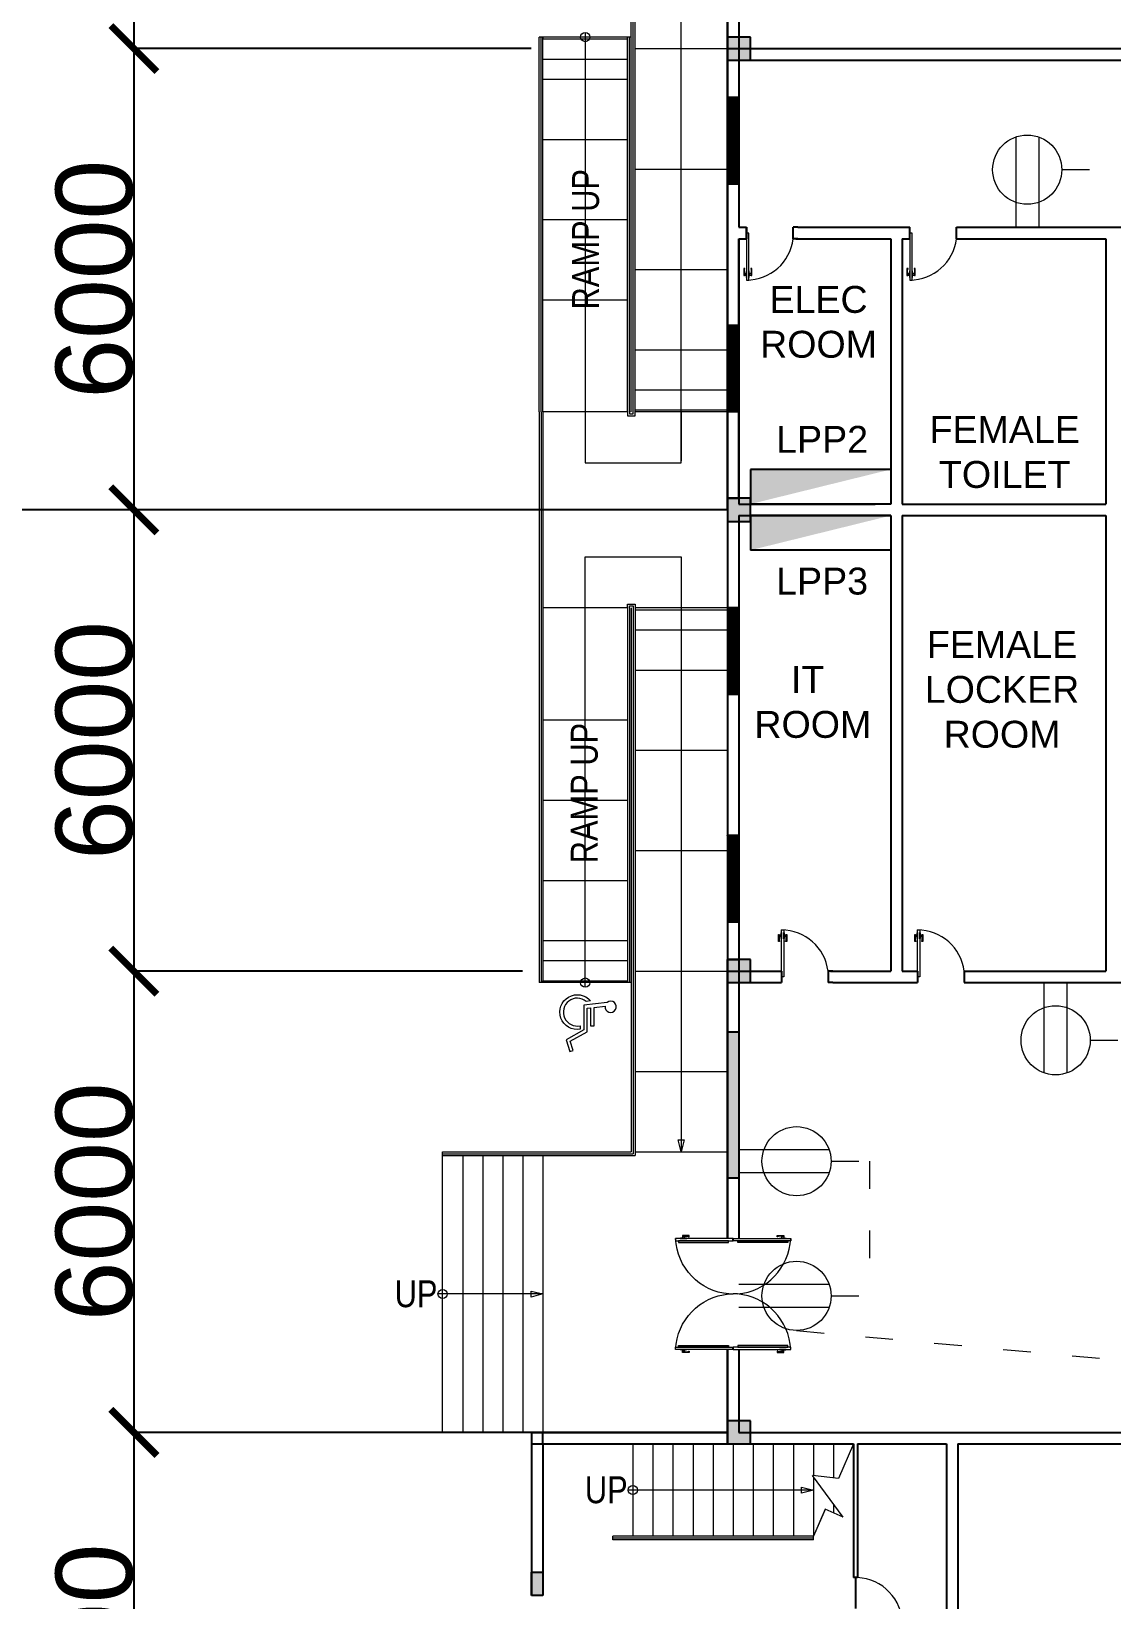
# Model space of a CAD drawing. Header units: millimetres. Extents: x 3339 to 2017737, y 4955 to 2748989.
# Drawn here: x 1127167 to 1141224, y 1247534 to 1267933 of the extents above; entities that cross this region are included whole.
import ezdxf

# ---------------------------------------------------------------- set-up
doc = ezdxf.new("R2010")
doc.units = ezdxf.units.MM
doc.header["$LTSCALE"] = 30
doc.linetypes.add('ACAD_ISO03W100', pattern=[30, 12, -18])
for name, color, linetype, lineweight in [('A-DETL-GENF', 92, 'Continuous', 13), ('A-DOOR', 31, 'Continuous', 13), ('outlet', 3, 'Continuous', 13), ('power lines', 3, 'ACAD_ISO03W100', 13), ('STAIR', 1, 'Continuous', 5), ('T-WAL', 4, 'Continuous', 5)]:
    doc.layers.add(name, color=color, linetype=linetype, lineweight=lineweight)
for name, color, linetype in [('DIM LINES', 7, 'Continuous'), ('TEXT', 7, 'Continuous'), ('window', 92, 'Continuous')]:
    doc.layers.add(name, color=color, linetype=linetype)
doc.styles.add('Arial Narrow', font='ARIALN.TTF', dxfattribs={"height": 200})
doc.styles.get("Standard").update_dxf_attribs({"font": 'arial.ttf'})
doc.dimstyles.new('GREEN', dxfattribs={"dimtxt": 1000, "dimasz": 600, "dimexe": 0.18, "dimexo": 0.0625, "dimgap": 0.09, "dimtad": 2, "dimdec": 0, "dimzin": 0, "dimdsep": 46, "dimtxsty": 'Standard', "dimblk": 'ARCHTICK', "dimcen": 0.09, "dimclrd": 3, "dimclre": 3, "dimclrt": 2, "dimadec": 0, "dimazin": 0, "dimtfac": 1, "dimtdec": 0, "dimtofl": 0, "dimtmove": 0, "dimatfit": 3, "dimfxl": 1, "dimtolj": 1, "dimtzin": 0, "dimarcsym": 0})
pattern_1 = [(45, (1135170.78853, 1237541.24652), (-0.08838834765, 0.08838834765), [])]
pattern_2 = [(45, (1135170.78853, 1240503.74652), (-0.08838834765, 0.08838834765), [])]

# ---------------------------------------------------------------- blocks, each defined once
blk = doc.blocks.new('_ArchTick')
at = {"color": 0, "linetype": 'ByBlock', "const_width": 0.15}
blk.add_lwpolyline([(-0.5, -0.5), (0.5, 0.5)], dxfattribs=at)
blk = doc.blocks.new('*D547')
at = {"layer": 'Defpoints', "color": 0, "transparency": 16777216}
for p in [(1119514, 1308509), (1136224, 1308509), (1136224, 1238709)]:
    blk.add_point(p, dxfattribs=at)
at = {"layer": 'DIM LINES', "color": 3, "linetype": 'ByBlock', "lineweight": -2, "transparency": 16777216}
for p, q in [((1136224, 1308509), (1119514, 1308509)), ((1119514, 1238709), (1119514, 1308509)), ((1136224, 1238709), (1119514, 1238709))]:
    blk.add_line(p, q, dxfattribs=at)
at = {"layer": 'DIM LINES', "color": 3, "lineweight": -2, "transparency": 16777216, "xscale": 600, "yscale": 600, "zscale": 600}
for p, rotation in [((1119514, 1308509), 90), ((1119514, 1238709), 270)]:
    blk.add_blockref('_ArchTick', p, dxfattribs=dict(at, rotation=rotation))
at = {"layer": 'DIM LINES', "color": 2, "transparency": 16777216, "insert": (1119004, 1273609), "char_height": 1000, "attachment_point": 5, "rotation": 90}
blk.add_mtext('\\A1;69800', dxfattribs=at)
blk = doc.blocks.new('*D580')
at = {"layer": 'Defpoints', "color": 0, "transparency": 16777216}
for p in [(1124212, 1261709), (1136224, 1261709), (1136224, 1238709)]:
    blk.add_point(p, dxfattribs=at)
at = {"layer": 'DIM LINES', "color": 3, "linetype": 'ByBlock', "lineweight": -2, "transparency": 16777216}
for p, q in [((1136224, 1261709), (1124212, 1261709)), ((1124212, 1238709), (1124212, 1261709)), ((1136224, 1238709), (1124212, 1238709))]:
    blk.add_line(p, q, dxfattribs=at)
at = {"layer": 'DIM LINES', "color": 3, "lineweight": -2, "transparency": 16777216, "xscale": 600, "yscale": 600, "zscale": 600}
for p, rotation in [((1124212, 1261709), 90), ((1124212, 1238709), 270)]:
    blk.add_blockref('_ArchTick', p, dxfattribs=dict(at, rotation=rotation))
at = {"layer": 'DIM LINES', "color": 2, "transparency": 16777216, "insert": (1123701, 1250209), "char_height": 1000, "attachment_point": 5, "rotation": 90}
blk.add_mtext('\\A1;23000', dxfattribs=at)
blk = doc.blocks.new('*D846')
at = {"layer": 'Defpoints', "color": 0, "transparency": 16777216}
for p in [(1124212, 1284709), (1136224, 1284709), (1136224, 1261709)]:
    blk.add_point(p, dxfattribs=at)
at = {"layer": 'DIM LINES', "color": 3, "linetype": 'ByBlock', "lineweight": -2, "transparency": 16777216}
for p, q in [((1136224, 1284709), (1124212, 1284709)), ((1124212, 1261709), (1124212, 1284709)), ((1136224, 1261709), (1124212, 1261709))]:
    blk.add_line(p, q, dxfattribs=at)
at = {"layer": 'DIM LINES', "color": 3, "lineweight": -2, "transparency": 16777216, "xscale": 600, "yscale": 600, "zscale": 600}
for p, rotation in [((1124212, 1284709), 90), ((1124212, 1261709), 270)]:
    blk.add_blockref('_ArchTick', p, dxfattribs=dict(at, rotation=rotation))
at = {"layer": 'DIM LINES', "color": 2, "transparency": 16777216, "insert": (1123701, 1273209), "char_height": 1000, "attachment_point": 5, "rotation": 90}
blk.add_mtext('\\A1;23000', dxfattribs=at)
blk = doc.blocks.new('*D581')
at = {"layer": 'Defpoints', "color": 0, "transparency": 16777216}
for p in [(1136224, 1261709), (1128501, 1255709), (1133560, 1255709)]:
    blk.add_point(p, dxfattribs=at)
at = {"layer": 'DIM LINES', "color": 3, "linetype": 'ByBlock', "lineweight": -2, "transparency": 16777216}
for p, q in [((1136224, 1261709), (1128500, 1261709)), ((1128501, 1261709), (1128501, 1255709)), ((1133560, 1255709), (1128500, 1255709))]:
    blk.add_line(p, q, dxfattribs=at)
at = {"layer": 'DIM LINES', "color": 3, "lineweight": -2, "transparency": 16777216, "xscale": 600, "yscale": 600, "zscale": 600}
for p, rotation in [((1128501, 1261709), 90), ((1128501, 1255709), 270)]:
    blk.add_blockref('_ArchTick', p, dxfattribs=dict(at, rotation=rotation))
at = {"layer": 'DIM LINES', "color": 2, "transparency": 16777216, "insert": (1127990, 1258709), "char_height": 1000, "attachment_point": 5, "rotation": 90}
blk.add_mtext('\\A1;6000', dxfattribs=at)
blk = doc.blocks.new('*D582')
at = {"layer": 'Defpoints', "color": 0, "transparency": 16777216}
for p in [(1133560, 1255709), (1128501, 1249709), (1136224, 1249709)]:
    blk.add_point(p, dxfattribs=at)
at = {"layer": 'DIM LINES', "color": 3, "linetype": 'ByBlock', "lineweight": -2, "transparency": 16777216}
for p, q in [((1133560, 1255709), (1128500, 1255709)), ((1128501, 1255709), (1128501, 1249709)), ((1136224, 1249709), (1128500, 1249709))]:
    blk.add_line(p, q, dxfattribs=at)
at = {"layer": 'DIM LINES', "color": 3, "lineweight": -2, "transparency": 16777216, "xscale": 600, "yscale": 600, "zscale": 600}
for p, rotation in [((1128501, 1255709), 90), ((1128501, 1249709), 270)]:
    blk.add_blockref('_ArchTick', p, dxfattribs=dict(at, rotation=rotation))
at = {"layer": 'DIM LINES', "color": 2, "transparency": 16777216, "insert": (1127990, 1252709), "char_height": 1000, "attachment_point": 5, "rotation": 90}
blk.add_mtext('\\A1;6000', dxfattribs=at)
blk = doc.blocks.new('*D583')
at = {"layer": 'Defpoints', "color": 0, "transparency": 16777216}
for p in [(1136224, 1249709), (1128501, 1243709), (1136224, 1243709)]:
    blk.add_point(p, dxfattribs=at)
at = {"layer": 'DIM LINES', "color": 3, "linetype": 'ByBlock', "lineweight": -2, "transparency": 16777216}
for p, q in [((1136224, 1249709), (1128500, 1249709)), ((1128501, 1249709), (1128501, 1243709)), ((1136224, 1243709), (1128500, 1243709))]:
    blk.add_line(p, q, dxfattribs=at)
at = {"layer": 'DIM LINES', "color": 3, "lineweight": -2, "transparency": 16777216, "xscale": 600, "yscale": 600, "zscale": 600}
for p, rotation in [((1128501, 1249709), 90), ((1128501, 1243709), 270)]:
    blk.add_blockref('_ArchTick', p, dxfattribs=dict(at, rotation=rotation))
at = {"layer": 'DIM LINES', "color": 2, "transparency": 16777216, "insert": (1127990, 1246709), "char_height": 1000, "attachment_point": 5, "rotation": 90}
blk.add_mtext('\\A1;6000', dxfattribs=at)
blk = doc.blocks.new('*D584')
at = {"layer": 'Defpoints', "color": 0, "transparency": 16777216}
for p in [(1133672, 1267709), (1128501, 1261709), (1136224, 1261709)]:
    blk.add_point(p, dxfattribs=at)
at = {"layer": 'DIM LINES', "color": 3, "linetype": 'ByBlock', "lineweight": -2, "transparency": 16777216}
for p, q in [((1133672, 1267709), (1128500, 1267709)), ((1128501, 1267709), (1128501, 1261709)), ((1136224, 1261709), (1128500, 1261709))]:
    blk.add_line(p, q, dxfattribs=at)
at = {"layer": 'DIM LINES', "color": 3, "lineweight": -2, "transparency": 16777216, "xscale": 600, "yscale": 600, "zscale": 600}
for p, rotation in [((1128501, 1267709), 90), ((1128501, 1261709), 270)]:
    blk.add_blockref('_ArchTick', p, dxfattribs=dict(at, rotation=rotation))
at = {"layer": 'DIM LINES', "color": 2, "transparency": 16777216, "insert": (1127990, 1264709), "char_height": 1000, "attachment_point": 5, "rotation": 90}
blk.add_mtext('\\A1;6000', dxfattribs=at)
blk = doc.blocks.new('*D586')
at = {"layer": 'Defpoints', "color": 0, "transparency": 16777216}
for p in [(1136224, 1273709), (1128501, 1267709), (1133672, 1267709)]:
    blk.add_point(p, dxfattribs=at)
at = {"layer": 'DIM LINES', "color": 3, "linetype": 'ByBlock', "lineweight": -2, "transparency": 16777216}
for p, q in [((1136224, 1273709), (1128500, 1273709)), ((1128501, 1273709), (1128501, 1267709)), ((1133672, 1267709), (1128500, 1267709))]:
    blk.add_line(p, q, dxfattribs=at)
at = {"layer": 'DIM LINES', "color": 3, "lineweight": -2, "transparency": 16777216, "xscale": 600, "yscale": 600, "zscale": 600}
for p, rotation in [((1128501, 1273709), 90), ((1128501, 1267709), 270)]:
    blk.add_blockref('_ArchTick', p, dxfattribs=dict(at, rotation=rotation))
at = {"layer": 'DIM LINES', "color": 2, "transparency": 16777216, "insert": (1127990, 1270709), "char_height": 1000, "attachment_point": 5, "rotation": 90}
blk.add_mtext('\\A1;6000', dxfattribs=at)
blk = doc.blocks.new('slash')
at = {"layer": 'STAIR'}
for p, q in [((2543, 11669), (2695, 12018)), ((2309, 11772), (2708, 11231)), ((2173, 10818), (2370, 11270))]:
    blk.add_line(p, q, dxfattribs=at)
for points in [[(2309, 11772), (2543, 11669)], [(2370, 11270), (2708, 11231)]]:
    blk.add_lwpolyline(points, dxfattribs=at)
blk = doc.blocks.new('double door no base 0.5')
at = {"color": 0}
for p, q in [((62065, 59903), (62095, 59903)), ((63478, 59903), (63508, 59903))]:
    blk.add_line(p, q, dxfattribs=at)
at = {"layer": 'A-DETL-GENF'}
for p, q in [((62095, 59843), (62095, 59193)), ((62118, 59843), (62095, 59843)), ((62118, 59193), (62118, 59843)), ((63456, 59193), (63456, 59843)), ((63456, 59843), (63478, 59843)), ((63478, 59843), (63478, 59193)), ((62036, 59324), (62027, 59332)), ((62027, 59332), (62027, 59271)), ((62042, 59332), (62027, 59332)), ((62027, 59271), (62036, 59271)), ((62037, 59271), (62027, 59271)), ((62027, 59271), (62027, 59242)), ((62027, 59242), (62037, 59242)), ((62036, 59271), (62036, 59324)), ((62036, 59324), (62042, 59324)), ((62037, 59242), (62037, 59271)), ((62037, 59268), (62037, 59244)), ((62061, 59268), (62037, 59268)), ((62037, 59244), (62061, 59244)), ((62042, 59324), (62042, 59332)), ((62065, 59299), (62061, 59294)), ((62061, 59294), (62061, 59218)), ((62061, 59244), (62061, 59268)), ((62061, 59218), (62065, 59214)), ((62065, 59214), (62065, 59299)), ((62095, 59193), (62118, 59193)), ((63478, 59193), (63456, 59193)), ((63508, 59214), (63508, 59299)), ((63508, 59299), (63513, 59294)), ((63513, 59218), (63508, 59214)), ((63513, 59294), (63513, 59218)), ((63513, 59244), (63513, 59268)), ((63513, 59268), (63537, 59268)), ((63537, 59244), (63513, 59244)), ((63532, 59324), (63532, 59332)), ((63532, 59332), (63546, 59332)), ((63538, 59324), (63532, 59324)), ((63537, 59271), (63546, 59271)), ((63537, 59242), (63537, 59271)), ((63537, 59268), (63537, 59244)), ((63546, 59242), (63537, 59242)), ((63538, 59324), (63546, 59332)), ((63538, 59271), (63538, 59324)), ((63546, 59271), (63538, 59271)), ((63546, 59332), (63546, 59271)), ((63546, 59271), (63546, 59242))]:
    blk.add_line(p, q, dxfattribs=at)
at = {"layer": 'A-DOOR', "lineweight": 18}
for p, q in [((62065, 59903), (62065, 59153)), ((62065, 59903), (62095, 59903)), ((62095, 59153), (62095, 59903)), ((63478, 59153), (63478, 59903)), ((63508, 59903), (63478, 59903)), ((63508, 59903), (63508, 59153)), ((62065, 59153), (62095, 59153)), ((63508, 59153), (63478, 59153))]:
    blk.add_line(p, q, dxfattribs=at)
at = {"layer": 'A-DOOR'}
blk.add_line((62787, 59847), (62787, 59903), dxfattribs=at)
for centre, start, end in [((62030, 59913), 272.6963, 355.0387), ((63544, 59913), 184.9613, 267.3037)]:
    blk.add_arc(centre, 760, start, end, dxfattribs=at)
blk = doc.blocks.new('outet')
at = {"layer": 'outlet', "linetype": 'ByBlock'}
for p, q in [((151671, 60292), (151671, 59118)), ((151971, 60292), (151971, 59118))]:
    blk.add_line(p, q, dxfattribs=at)
blk.add_circle((151821, 59868), 450, dxfattribs=at)

msp = doc.modelspace()

# ---------------------------------------------------------------- hatches: boundary and pattern name
h = msp.add_hatch(color=2)
h.dxf.hatch_style = 1
h.paths.add_polyline_path([(1136524.279, 1267859.357), (1136224.279, 1267859.357), (1136224.279, 1267559.357), (1136524.279, 1267559.357)])
at = {"true_color": 0xf8d731}
h = msp.add_hatch(color=40, dxfattribs=at)
h.dxf.hatch_style = 1
h.paths.add_polyline_path([(1136524.279, 1262234.357), (1136524.279, 1261784.357), (1138349.279, 1262234.357)])
h = msp.add_hatch(color=2)
h.dxf.hatch_style = 1
h.paths.add_polyline_path([(1136524.279, 1261859.357), (1136224.279, 1261859.357), (1136224.279, 1261559.357), (1136524.279, 1261559.357)])
h = msp.add_hatch(color=40, dxfattribs=at)
h.dxf.hatch_style = 1
h.paths.add_polyline_path([(1136524.279, 1261634.357), (1136524.279, 1261184.357), (1138349.279, 1261634.357)])
h = msp.add_hatch(color=2)
h.dxf.hatch_style = 1
h.paths.add_polyline_path([(1136524.279, 1255859.357), (1136224.279, 1255859.357), (1136224.279, 1255559.357), (1136524.279, 1255559.357)])
h = msp.add_hatch(color=2)
h.dxf.hatch_style = 1
h.paths.add_polyline_path([(1136524.279, 1249859.357), (1136224.279, 1249859.357), (1136224.279, 1249559.357), (1136524.279, 1249559.357)])
at = {"layer": 'window'}
h = msp.add_hatch(color=256, dxfattribs=at)
h.dxf.hatch_style = 1
h.paths.add_polyline_path([(1133824.279, 1247889.357), (1133674.279, 1247889.357), (1133674.279, 1247589.357), (1133824.279, 1247589.357)])
h.paths.add_polyline_path([(1133824.279, 1294689.357), (1133674.279, 1294689.357), (1133674.279, 1294389.357), (1133824.279, 1294389.357)])
h = msp.add_hatch(dxfattribs=at)
h.set_pattern_fill('ANSI31', color=256)
h.set_pattern_definition(pattern_2)
h.paths.add_polyline_path([(1136374.279, 1267071.857), (1136224.279, 1267071.857), (1136224.279, 1265946.857), (1136374.279, 1265946.857)])
h = msp.add_hatch(dxfattribs=at)
h.set_pattern_fill('ANSI31', color=256)
h.set_pattern_definition(pattern_1)
h.paths.add_polyline_path([(1136374.279, 1264109.357), (1136224.279, 1264109.357), (1136224.279, 1262984.357), (1136374.279, 1262984.357)])
h = msp.add_hatch(dxfattribs=at)
h.set_pattern_fill('ANSI31', color=256)
h.set_pattern_definition(pattern_1)
h.paths.add_polyline_path([(1136374.279, 1259309.357), (1136224.279, 1259309.357), (1136224.279, 1260434.357), (1136374.279, 1260434.357)])
h = msp.add_hatch(dxfattribs=at)
h.set_pattern_fill('ANSI31', color=256)
h.set_pattern_definition(pattern_2)
h.paths.add_polyline_path([(1136374.279, 1256346.857), (1136224.279, 1256346.857), (1136224.279, 1257471.857), (1136374.279, 1257471.857)])
h = msp.add_hatch(color=256, dxfattribs=at)
h.dxf.hatch_style = 1
h.paths.add_polyline_path([(1136372.659, 1254920.107), (1136224.279, 1254920.107), (1136224.279, 1253020.107), (1136372.659, 1253020.107)])

# ---------------------------------------------------------------- linework, layer by layer
for p, q in [((1136224.279, 1271187.858), (1136224.279, 1252230.857)), ((1136374.279, 1271187.858), (1136374.279, 1265384.357)), ((1136224.279, 1267709.357), (1136224.279, 1267559.357)), ((1136374.279, 1267559.357), (1136374.279, 1265384.357)), ((1136374.279, 1265234.357), (1136374.279, 1261784.357)), ((1136374.279, 1261859.357), (1136374.279, 1265234.357)), ((1137141.779, 1265384.357), (1137080.155, 1265384.357)), ((1137080.155, 1265234.357), (1137080.155, 1265384.357)), ((1137141.779, 1265234.357), (1137080.155, 1265234.357)), ((1139205.155, 1265234.357), (1139205.155, 1265384.357)), ((1136374.279, 1264109.357), (1136374.279, 1262984.357)), ((1138349.279, 1262234.357), (1136524.279, 1262234.357)), ((1136524.279, 1262234.357), (1136524.279, 1261784.357)), ((1138349.279, 1262234.357), (1138349.279, 1261784.357)), ((1136224.279, 1261709.357), (1136224.279, 1261859.357)), ((1136224.279, 1261859.357), (1136374.279, 1261859.357)), ((1138349.279, 1261784.357), (1136524.279, 1261784.357)), ((1136224.279, 1261709.357), (1136224.279, 1261559.357)), ((1136224.279, 1261559.357), (1136374.279, 1261559.357)), ((1136374.279, 1261634.357), (1136374.279, 1252230.857)), ((1136374.279, 1261559.357), (1136524.279, 1261559.357)), ((1136524.279, 1261559.357), (1136524.279, 1261709.357)), ((1138349.279, 1261634.357), (1136524.279, 1261634.357)), ((1136524.279, 1261634.357), (1136524.279, 1261184.357)), ((1138349.279, 1261634.357), (1138349.279, 1261184.357)), ((1138349.279, 1261184.357), (1136524.279, 1261184.357)), ((1136224.279, 1255709.357), (1136224.279, 1255859.357)), ((1136224.279, 1255859.357), (1136374.279, 1255859.357)), ((1137595.529, 1255709.357), (1137533.905, 1255709.357)), ((1137533.905, 1255709.357), (1137533.905, 1255559.357)), ((1139305.155, 1255709.357), (1139305.155, 1255559.357)), ((1136374.279, 1255559.357), (1136374.279, 1252230.857)), ((1137595.529, 1255559.357), (1137533.905, 1255559.357)), ((1136224.279, 1254920.107), (1136224.279, 1253020.107)), ((1136224.279, 1250787.857), (1136224.279, 1249559.357)), ((1136374.279, 1250787.857), (1136374.279, 1249709.357)), ((1133824.279, 1249709.357), (1133674.279, 1249709.357)), ((1133674.279, 1249709.357), (1133674.279, 1249559.357)), ((1133824.279, 1249559.357), (1133824.279, 1249709.357)), ((1133674.279, 1249559.357), (1133824.279, 1249559.357)), ((1134732.613, 1249559.357), (1137865.946, 1249559.357))]:
    msp.add_line(p, q)
at = {"color": 0}
for p, q in [((1136224.279, 1267709.357), (1136224.279, 1271187.858)), ((1136224.279, 1267709.357), (1136224.279, 1270109.357)), ((1136224.279, 1261709.357), (1136224.279, 1267709.357)), ((1136224.279, 1267709.357), (1142224.279, 1267709.357)), ((1136224.279, 1267559.357), (1142374.279, 1267559.357)), ((1136224.279, 1261709.357), (1136224.279, 1265309.357)), ((1136374.279, 1265384.357), (1136474.279, 1265384.357)), ((1136374.279, 1265234.357), (1136474.279, 1265234.357)), ((1136474.279, 1265309.357), (1136474.279, 1265384.357)), ((1136474.279, 1265384.357), (1136474.279, 1265234.357)), ((1136474.279, 1265234.357), (1136474.279, 1265384.357)), ((1137113.279, 1265234.357), (1138349.279, 1265234.357)), ((1137141.779, 1265384.357), (1138599.279, 1265384.357)), ((1138349.279, 1265234.357), (1138349.279, 1261784.357)), ((1138499.279, 1265234.357), (1138499.279, 1261784.357)), ((1138499.279, 1265234.357), (1138599.279, 1265234.357)), ((1138599.279, 1265234.357), (1138599.279, 1265384.357)), ((1139205.155, 1265384.357), (1141399.279, 1265384.357)), ((1139205.155, 1265234.357), (1141149.279, 1265234.357)), ((1141149.279, 1265234.357), (1141149.279, 1261784.357)), ((1136374.279, 1261784.357), (1138149.279, 1261784.357)), ((1138499.279, 1261784.357), (1141149.279, 1261784.357)), ((1141099.279, 1261784.357), (1141149.279, 1261784.357)), ((1136374.279, 1261634.357), (1138349.279, 1261634.357)), ((1138349.279, 1261634.357), (1138349.279, 1255709.357)), ((1138499.279, 1261634.357), (1138499.279, 1255709.357)), ((1138499.279, 1261634.357), (1141149.279, 1261634.357)), ((1141099.279, 1261634.357), (1141149.279, 1261634.357)), ((1141149.279, 1261634.357), (1141149.279, 1255709.357)), ((1136224.279, 1252230.857), (1136224.279, 1255709.357)), ((1136224.279, 1255709.357), (1136928.029, 1255709.357)), ((1136374.279, 1255709.357), (1136928.029, 1255709.357)), ((1136928.029, 1255709.357), (1136928.029, 1255559.357)), ((1136928.029, 1255709.357), (1136928.029, 1255559.357)), ((1137567.029, 1255709.357), (1138149.279, 1255709.357)), ((1138149.279, 1255709.357), (1138349.279, 1255709.357)), ((1138499.279, 1255709.357), (1138699.279, 1255709.357)), ((1138699.279, 1255709.357), (1138699.279, 1255559.357)), ((1139305.155, 1255709.357), (1141149.279, 1255709.357)), ((1141099.279, 1255709.357), (1141149.279, 1255709.357)), ((1136224.279, 1255559.357), (1136928.029, 1255559.357)), ((1137595.529, 1255559.357), (1138699.279, 1255559.357)), ((1139305.155, 1255559.357), (1144556.779, 1255559.357)), ((1136224.279, 1249559.357), (1136224.279, 1250787.857)), ((1133674.279, 1249709.357), (1136224.279, 1249709.357)), ((1133674.279, 1249709.357), (1133674.279, 1247589.357)), ((1136224.279, 1249559.357), (1136224.279, 1249709.357)), ((1136224.279, 1249709.357), (1136224.279, 1249559.357)), ((1136224.279, 1249709.357), (1136224.279, 1249559.357)), ((1136374.279, 1249709.357), (1147263.742, 1249709.357)), ((1136524.279, 1249709.357), (1139224.279, 1249709.357)), ((1133824.279, 1249559.357), (1136224.279, 1249559.357)), ((1133824.279, 1249559.357), (1133824.279, 1247589.357)), ((1136224.279, 1249559.357), (1137865.946, 1249559.357)), ((1136524.279, 1249559.357), (1137865.946, 1249559.357)), ((1137865.946, 1249559.357), (1137865.946, 1247819.345)), ((1137915.946, 1249559.357), (1139074.279, 1249559.357)), ((1137915.946, 1249559.357), (1139074.279, 1249559.357)), ((1137915.946, 1249559.357), (1137915.946, 1247819.345)), ((1139074.279, 1249559.357), (1139074.279, 1247109.357)), ((1139224.279, 1249559.357), (1147263.742, 1249559.357)), ((1139224.279, 1249559.357), (1139224.279, 1246959.357)), ((1139224.279, 1249559.357), (1139224.279, 1247109.357)), ((1137915.946, 1247819.345), (1137865.946, 1247819.345)), ((1137890.946, 1247819.345), (1137890.946, 1247419.345))]:
    msp.add_line(p, q, dxfattribs=at)
for points in [[(1136524.279, 1267859.357), (1136224.279, 1267859.357), (1136224.279, 1267559.357), (1136524.279, 1267559.357), (1136524.279, 1267859.357)], [(1136524.279, 1261859.357), (1136224.279, 1261859.357), (1136224.279, 1261559.357), (1136524.279, 1261559.357), (1136524.279, 1261859.357)], [(1136524.279, 1255859.357), (1136224.279, 1255859.357), (1136224.279, 1255559.357), (1136524.279, 1255559.357), (1136524.279, 1255859.357)], [(1136524.279, 1249859.357), (1136224.279, 1249859.357), (1136224.279, 1249559.357), (1136524.279, 1249559.357), (1136524.279, 1249859.357)]]:
    msp.add_lwpolyline(points, close=True)
at = {"layer": 'A-DETL-GENF'}
for p, q in [((1136436.179, 1264849.95), (1136436.179, 1264788.145)), ((1136450.55, 1264849.95), (1136436.179, 1264849.95)), ((1136444.765, 1264841.059), (1136436.179, 1264849.645)), ((1136436.179, 1264788.145), (1136444.765, 1264788.145)), ((1136445.704, 1264788.145), (1136436.179, 1264788.145)), ((1136436.179, 1264788.145), (1136436.179, 1264759.57)), ((1136444.765, 1264788.145), (1136444.765, 1264841.059)), ((1136444.765, 1264841.059), (1136450.55, 1264841.059)), ((1136445.704, 1264759.57), (1136445.704, 1264788.145)), ((1136445.704, 1264785.764), (1136445.704, 1264761.951)), ((1136469.517, 1264785.764), (1136445.704, 1264785.764)), ((1136450.55, 1264841.059), (1136450.55, 1264849.95)), ((1136474.279, 1264816.72), (1136469.517, 1264811.957)), ((1136469.517, 1264811.957), (1136469.517, 1264735.757)), ((1136469.517, 1264761.951), (1136469.517, 1264785.764)), ((1136474.279, 1264730.995), (1136474.279, 1264816.72)), ((1136509.042, 1264811.957), (1136504.279, 1264816.72)), ((1136504.279, 1264816.72), (1136504.279, 1264730.995)), ((1136509.042, 1264735.757), (1136509.042, 1264811.957)), ((1136532.854, 1264785.764), (1136509.042, 1264785.764)), ((1136509.042, 1264785.764), (1136509.042, 1264761.951)), ((1136542.379, 1264849.95), (1136528.009, 1264849.95)), ((1136528.009, 1264849.95), (1136528.009, 1264841.059)), ((1136528.009, 1264841.059), (1136533.794, 1264841.059)), ((1136532.854, 1264788.145), (1136532.854, 1264759.57)), ((1136542.379, 1264788.145), (1136532.854, 1264788.145)), ((1136532.854, 1264761.951), (1136532.854, 1264785.764)), ((1136533.794, 1264841.059), (1136542.379, 1264849.645)), ((1136533.794, 1264841.059), (1136533.794, 1264788.145)), ((1136533.794, 1264788.145), (1136542.379, 1264788.145)), ((1136542.379, 1264788.145), (1136542.379, 1264849.95)), ((1136542.379, 1264759.57), (1136542.379, 1264788.145)), ((1138561.179, 1264849.95), (1138561.179, 1264788.145)), ((1138575.55, 1264849.95), (1138561.179, 1264849.95)), ((1138569.765, 1264841.059), (1138561.179, 1264849.645)), ((1138561.179, 1264788.145), (1138569.765, 1264788.145)), ((1138570.704, 1264788.145), (1138561.179, 1264788.145)), ((1138561.179, 1264788.145), (1138561.179, 1264759.57)), ((1138569.765, 1264788.145), (1138569.765, 1264841.059)), ((1138569.765, 1264841.059), (1138575.55, 1264841.059)), ((1138570.704, 1264759.57), (1138570.704, 1264788.145)), ((1138570.704, 1264785.764), (1138570.704, 1264761.951)), ((1138594.517, 1264785.764), (1138570.704, 1264785.764)), ((1138575.55, 1264841.059), (1138575.55, 1264849.95)), ((1138599.279, 1264816.72), (1138594.517, 1264811.957)), ((1138594.517, 1264811.957), (1138594.517, 1264735.757)), ((1138594.517, 1264761.951), (1138594.517, 1264785.764)), ((1138599.279, 1264730.995), (1138599.279, 1264816.72)), ((1138634.042, 1264811.957), (1138629.279, 1264816.72)), ((1138629.279, 1264816.72), (1138629.279, 1264730.995)), ((1138634.042, 1264735.757), (1138634.042, 1264811.957)), ((1138657.854, 1264785.764), (1138634.042, 1264785.764)), ((1138634.042, 1264785.764), (1138634.042, 1264761.951)), ((1138667.379, 1264849.95), (1138653.009, 1264849.95)), ((1138653.009, 1264849.95), (1138653.009, 1264841.059)), ((1138653.009, 1264841.059), (1138658.794, 1264841.059)), ((1138657.854, 1264788.145), (1138657.854, 1264759.57)), ((1138667.379, 1264788.145), (1138657.854, 1264788.145)), ((1138657.854, 1264761.951), (1138657.854, 1264785.764)), ((1138658.794, 1264841.059), (1138667.379, 1264849.645)), ((1138658.794, 1264841.059), (1138658.794, 1264788.145)), ((1138658.794, 1264788.145), (1138667.379, 1264788.145)), ((1138667.379, 1264788.145), (1138667.379, 1264849.95)), ((1138667.379, 1264759.57), (1138667.379, 1264788.145)), ((1136436.179, 1264759.57), (1136445.704, 1264759.57)), ((1136445.704, 1264761.951), (1136469.517, 1264761.951)), ((1136469.517, 1264735.757), (1136474.279, 1264730.995)), ((1136504.279, 1264730.995), (1136509.042, 1264735.757)), ((1136509.042, 1264761.951), (1136532.854, 1264761.951)), ((1136532.854, 1264759.57), (1136542.379, 1264759.57)), ((1138561.179, 1264759.57), (1138570.704, 1264759.57)), ((1138570.704, 1264761.951), (1138594.517, 1264761.951)), ((1138594.517, 1264735.757), (1138599.279, 1264730.995)), ((1138629.279, 1264730.995), (1138634.042, 1264735.757)), ((1138634.042, 1264761.951), (1138657.854, 1264761.951)), ((1138657.854, 1264759.57), (1138667.379, 1264759.57)), ((1136889.929, 1256155.57), (1136889.929, 1256184.145)), ((1136889.929, 1256184.145), (1136899.454, 1256184.145)), ((1136889.929, 1256093.765), (1136889.929, 1256155.57)), ((1136889.929, 1256155.57), (1136898.515, 1256155.57)), ((1136899.454, 1256155.57), (1136889.929, 1256155.57)), ((1136898.515, 1256102.655), (1136889.929, 1256094.07)), ((1136904.3, 1256093.765), (1136889.929, 1256093.765)), ((1136898.515, 1256155.57), (1136898.515, 1256102.655)), ((1136898.515, 1256102.655), (1136904.3, 1256102.655)), ((1136899.454, 1256184.145), (1136899.454, 1256155.57)), ((1136899.454, 1256157.951), (1136899.454, 1256181.764)), ((1136899.454, 1256181.764), (1136923.267, 1256181.764)), ((1136923.267, 1256157.951), (1136899.454, 1256157.951)), ((1136904.3, 1256102.655), (1136904.3, 1256093.765)), ((1136923.267, 1256207.957), (1136928.029, 1256212.72)), ((1136923.267, 1256131.757), (1136923.267, 1256207.957)), ((1136923.267, 1256181.764), (1136923.267, 1256157.951)), ((1136928.029, 1256126.995), (1136923.267, 1256131.757)), ((1136928.029, 1256212.72), (1136928.029, 1256126.995)), ((1136958.029, 1256212.72), (1136962.792, 1256207.957)), ((1136958.029, 1256126.995), (1136958.029, 1256212.72)), ((1136962.792, 1256131.757), (1136958.029, 1256126.995)), ((1136962.792, 1256207.957), (1136962.792, 1256131.757)), ((1136962.792, 1256157.951), (1136962.792, 1256181.764)), ((1136962.792, 1256181.764), (1136986.604, 1256181.764)), ((1136986.604, 1256157.951), (1136962.792, 1256157.951)), ((1136981.759, 1256093.765), (1136981.759, 1256102.655)), ((1136981.759, 1256102.655), (1136987.544, 1256102.655)), ((1136996.129, 1256093.765), (1136981.759, 1256093.765)), ((1136986.604, 1256155.57), (1136986.604, 1256184.145)), ((1136986.604, 1256184.145), (1136996.129, 1256184.145)), ((1136986.604, 1256181.764), (1136986.604, 1256157.951)), ((1136996.129, 1256155.57), (1136986.604, 1256155.57)), ((1136987.544, 1256102.655), (1136987.544, 1256155.57)), ((1136987.544, 1256155.57), (1136996.129, 1256155.57)), ((1136987.544, 1256102.655), (1136996.129, 1256094.07)), ((1136996.129, 1256184.145), (1136996.129, 1256155.57)), ((1136996.129, 1256155.57), (1136996.129, 1256093.765)), ((1138661.179, 1256155.57), (1138661.179, 1256184.145)), ((1138661.179, 1256184.145), (1138670.704, 1256184.145)), ((1138661.179, 1256093.765), (1138661.179, 1256155.57)), ((1138661.179, 1256155.57), (1138669.765, 1256155.57)), ((1138670.704, 1256155.57), (1138661.179, 1256155.57)), ((1138669.765, 1256102.655), (1138661.179, 1256094.07)), ((1138675.55, 1256093.765), (1138661.179, 1256093.765)), ((1138669.765, 1256155.57), (1138669.765, 1256102.655)), ((1138669.765, 1256102.655), (1138675.55, 1256102.655)), ((1138670.704, 1256184.145), (1138670.704, 1256155.57)), ((1138670.704, 1256157.951), (1138670.704, 1256181.764)), ((1138670.704, 1256181.764), (1138694.517, 1256181.764)), ((1138694.517, 1256157.951), (1138670.704, 1256157.951)), ((1138675.55, 1256102.655), (1138675.55, 1256093.765)), ((1138694.517, 1256207.957), (1138699.279, 1256212.72)), ((1138694.517, 1256131.757), (1138694.517, 1256207.957)), ((1138694.517, 1256181.764), (1138694.517, 1256157.951)), ((1138699.279, 1256126.995), (1138694.517, 1256131.757)), ((1138699.279, 1256212.72), (1138699.279, 1256126.995)), ((1138729.279, 1256212.72), (1138734.042, 1256207.957)), ((1138729.279, 1256126.995), (1138729.279, 1256212.72)), ((1138734.042, 1256131.757), (1138729.279, 1256126.995)), ((1138734.042, 1256207.957), (1138734.042, 1256131.757)), ((1138734.042, 1256157.951), (1138734.042, 1256181.764)), ((1138734.042, 1256181.764), (1138757.854, 1256181.764)), ((1138757.854, 1256157.951), (1138734.042, 1256157.951)), ((1138753.009, 1256093.765), (1138753.009, 1256102.655)), ((1138753.009, 1256102.655), (1138758.794, 1256102.655)), ((1138767.379, 1256093.765), (1138753.009, 1256093.765)), ((1138757.854, 1256155.57), (1138757.854, 1256184.145)), ((1138757.854, 1256184.145), (1138767.379, 1256184.145)), ((1138757.854, 1256181.764), (1138757.854, 1256157.951)), ((1138767.379, 1256155.57), (1138757.854, 1256155.57)), ((1138758.794, 1256102.655), (1138758.794, 1256155.57)), ((1138758.794, 1256155.57), (1138767.379, 1256155.57)), ((1138758.794, 1256102.655), (1138767.379, 1256094.07)), ((1138767.379, 1256184.145), (1138767.379, 1256155.57)), ((1138767.379, 1256155.57), (1138767.379, 1256093.765))]:
    msp.add_line(p, q, dxfattribs=at)
at = {"layer": 'A-DOOR', "lineweight": 18}
for p, q in [((1136504.279, 1265309.357), (1136474.279, 1265309.357)), ((1136474.279, 1265309.357), (1136474.279, 1264698.857)), ((1136474.279, 1265309.357), (1136474.279, 1265234.357)), ((1136504.279, 1264698.857), (1136504.279, 1265309.357)), ((1138629.279, 1265309.357), (1138599.279, 1265309.357)), ((1138599.279, 1265309.357), (1138599.279, 1264698.857)), ((1138599.279, 1265309.357), (1138599.279, 1265234.357)), ((1138629.279, 1264698.857), (1138629.279, 1265309.357)), ((1136474.279, 1264698.857), (1136504.279, 1264698.857)), ((1138599.279, 1264698.857), (1138629.279, 1264698.857)), ((1136928.029, 1255634.357), (1136928.029, 1256244.857)), ((1136928.029, 1256244.857), (1136958.029, 1256244.857)), ((1136958.029, 1256244.857), (1136958.029, 1255634.357)), ((1138699.279, 1255634.357), (1138699.279, 1256244.857)), ((1138699.279, 1256244.857), (1138729.279, 1256244.857)), ((1138729.279, 1256244.857), (1138729.279, 1255634.357)), ((1136928.029, 1255634.357), (1136928.029, 1255709.357)), ((1136958.029, 1255634.357), (1136928.029, 1255634.357)), ((1138729.279, 1255634.357), (1138699.279, 1255634.357))]:
    msp.add_line(p, q, dxfattribs=at)
at = {"layer": 'A-DOOR'}
for centre, start, end in [((1136474.279, 1265309.357), 270, 352.94338), ((1138599.279, 1265309.357), 270, 352.94338), ((1136928.029, 1255634.357), 7.05662, 90), ((1138699.279, 1255634.357), 7.05662, 90), ((1137890.946, 1247209.357), 0, 87.6530792)]:
    msp.add_arc(centre, 610.5, start, end, dxfattribs=at)
at = {"layer": 'power lines'}
for p, q in [((1140575.942, 1266134.357), (1147524.279, 1266134.357)), ((1140944.845, 1254809.357), (1147524.279, 1254809.357)), ((1137574.279, 1253235.924), (1138074.279, 1253235.924)), ((1138074.279, 1253235.924), (1138074.279, 1251484.492)), ((1137574.279, 1251484.492), (1138074.279, 1251484.492)), ((1137124.279, 1251034.492), (1141774.279, 1250609.357))]:
    msp.add_line(p, q, dxfattribs=at)
at = {"layer": 'STAIR', "color": 1}
for p, q in [((1135624.279, 1262321.857), (1135624.279, 1270059.357)), ((1134374.279, 1267919.737), (1134374.279, 1262321.857)), ((1134374.279, 1262321.857), (1135624.279, 1262321.857)), ((1134374.279, 1255498.978), (1134374.279, 1261096.857)), ((1134374.279, 1261096.857), (1135624.279, 1261096.857)), ((1135624.279, 1261096.857), (1135624.279, 1253359.357)), ((1135624.279, 1253359.357), (1135582.314, 1253512.755)), ((1135582.314, 1253512.755), (1135663.079, 1253512.755)), ((1135663.079, 1253512.755), (1135624.279, 1253359.357)), ((1133670.881, 1251467.393), (1133670.881, 1251548.157)), ((1133670.881, 1251548.157), (1133824.279, 1251509.357)), ((1133824.279, 1251509.357), (1132458.344, 1251509.357)), ((1133824.279, 1251509.357), (1133670.881, 1251467.393)), ((1137343.724, 1248959.357), (1134933.344, 1248959.357)), ((1137190.326, 1248917.393), (1137190.326, 1248998.157)), ((1137190.326, 1248998.157), (1137343.724, 1248959.357)), ((1137343.724, 1248959.357), (1137190.326, 1248917.393))]:
    msp.add_line(p, q, dxfattribs=at)
at = {"layer": 'STAIR'}
for p, q in [((1134974.279, 1267859.357), (1133774.279, 1267859.357)), ((1133824.279, 1267859.357), (1133824.279, 1267834.357)), ((1133824.279, 1267834.357), (1134924.279, 1267834.357)), ((1133824.279, 1267573.246), (1133824.279, 1267834.357)), ((1133774.279, 1262984.357), (1133774.279, 1260434.357)), ((1133799.279, 1262984.357), (1133799.279, 1260434.357)), ((1134924.279, 1262984.357), (1133824.279, 1262984.357)), ((1133824.279, 1262984.357), (1133824.279, 1260434.357)), ((1133824.279, 1262984.357), (1133824.279, 1261709.357)), ((1134924.279, 1262984.357), (1134924.279, 1262934.357)), ((1134949.279, 1262984.357), (1134949.279, 1262959.357)), ((1134949.279, 1262959.357), (1134999.279, 1262959.357)), ((1134999.279, 1262959.357), (1134999.279, 1262984.357)), ((1136224.279, 1262984.357), (1135024.279, 1262984.357)), ((1135024.279, 1262934.357), (1135024.279, 1262984.357)), ((1135624.279, 1262984.357), (1135624.279, 1262346.857)), ((1134924.279, 1262934.357), (1135024.279, 1262934.357)), ((1133824.279, 1261709.357), (1136224.279, 1261709.357)), ((1134924.279, 1260434.357), (1133824.279, 1260434.357)), ((1134924.279, 1260434.357), (1134924.279, 1260484.357)), ((1134924.279, 1260484.357), (1135024.279, 1260484.357)), ((1134949.279, 1260434.357), (1134949.279, 1260459.357)), ((1134949.279, 1260459.357), (1134999.279, 1260459.357)), ((1134999.279, 1260459.357), (1134999.279, 1260434.357)), ((1135024.279, 1260484.357), (1135024.279, 1260434.357)), ((1136224.279, 1260434.357), (1135024.279, 1260434.357)), ((1133824.279, 1255845.469), (1133824.279, 1255584.357)), ((1134974.279, 1255559.357), (1133774.279, 1255559.357)), ((1133824.279, 1255559.357), (1133824.279, 1255584.357)), ((1133824.279, 1255584.357), (1134924.279, 1255584.357)), ((1136374.279, 1255559.357), (1136224.279, 1255559.357)), ((1132518.724, 1249709.357), (1132518.724, 1253359.357)), ((1132518.724, 1253359.357), (1134974.279, 1253359.357)), ((1132518.724, 1253334.357), (1134999.279, 1253334.357)), ((1132518.724, 1253309.357), (1135024.279, 1253309.357)), ((1137865.946, 1249559.357), (1137669.285, 1249107.455)), ((1137495.453, 1248708.012), (1137343.724, 1248359.357)), ((1134732.613, 1248309.357), (1134732.613, 1248359.357)), ((1137343.724, 1248309.357), (1137343.724, 1248359.357))]:
    msp.add_line(p, q, dxfattribs=at)
at = {"layer": 'STAIR', "color": 244, "linetype": 'ByBlock', "true_color": 0x991b1e}
for p, q in [((1133563.168, 1250909.357), (1133563.168, 1249709.357)), ((1137865.946, 1249559.357), (1134732.613, 1249559.357)), ((1134993.724, 1249559.357), (1134993.724, 1248359.357)), ((1135254.835, 1249559.357), (1135254.835, 1248359.357)), ((1135515.946, 1249559.357), (1135515.946, 1248359.357)), ((1135777.057, 1249559.357), (1135777.057, 1248359.357)), ((1136038.168, 1249559.357), (1136038.168, 1248359.357)), ((1136299.279, 1249559.357), (1136299.279, 1248359.357)), ((1136560.39, 1249559.357), (1136560.39, 1248359.357)), ((1136821.502, 1249559.357), (1136821.502, 1248359.357)), ((1137082.613, 1249559.357), (1137082.613, 1248359.357)), ((1137343.724, 1249559.357), (1137343.724, 1249144.657)), ((1137604.835, 1249559.357), (1137604.835, 1249114.82)), ((1137343.724, 1249128.904), (1137343.724, 1248359.357)), ((1137604.835, 1248775.602), (1137604.835, 1248660.41)), ((1137343.724, 1248359.357), (1134732.613, 1248359.357)), ((1137343.724, 1248334.357), (1134732.613, 1248334.357)), ((1137343.724, 1248309.357), (1134732.613, 1248309.357))]:
    msp.add_line(p, q, dxfattribs=at)
at = {"layer": 'STAIR', "color": 0, "linetype": 'ByBlock'}
for points in [[(1134444.409, 1255321.929), (1134387.856, 1255315.084, 1.607748101), (1134309.905, 1254999.248), (1134309.905, 1254953.372, -1.729757262)], [(1134399.952, 1255225.844), (1134444.975, 1255231.294), (1134444.975, 1254998.065), (1134489.998, 1254998.065), (1134489.998, 1255236.744), (1134632.94, 1255254.046, 4.985504912), (1134660.98, 1255302.792), (1134354.929, 1255265.746), (1134354.929, 1254947.367), (1134126.501, 1254817.479), (1134174.198, 1254662.357), (1134217.233, 1254675.589), (1134180.15, 1254796.192), (1134399.952, 1254921.176)]]:
    msp.add_lwpolyline(points, format="xyb", close=True, dxfattribs=at)
at = {"layer": 'STAIR', "color": 1}
for centre in [(1134374.279, 1267859.357), (1134374.279, 1255559.357), (1132518.724, 1251509.357), (1134993.724, 1248959.357)]:
    msp.add_circle(centre, 60.379, dxfattribs=at)
at = {"layer": 'T-WAL', "color": 244, "linetype": 'ByBlock', "true_color": 0x991b1e}
for p, q in [((1134974.279, 1262984.357), (1134974.279, 1270059.357)), ((1134999.279, 1262984.357), (1134999.279, 1270084.357)), ((1135024.279, 1262984.357), (1135024.279, 1268492.691)), ((1133774.279, 1262984.357), (1133774.279, 1267859.357)), ((1133799.279, 1262984.357), (1133799.279, 1267859.357)), ((1133824.279, 1262984.357), (1133824.279, 1267859.357)), ((1134924.279, 1262984.357), (1134924.279, 1267859.357)), ((1134949.279, 1262984.357), (1134949.279, 1267859.357)), ((1135024.279, 1267709.357), (1136224.279, 1267709.357)), ((1133824.279, 1267573.246), (1134924.279, 1267573.246)), ((1133824.279, 1267312.135), (1134924.279, 1267312.135)), ((1133824.279, 1266528.802), (1134924.279, 1266528.802)), ((1135024.279, 1266142.691), (1136224.279, 1266142.691)), ((1133824.279, 1265484.357), (1134924.279, 1265484.357)), ((1135024.279, 1264837.135), (1136224.279, 1264837.135)), ((1133824.279, 1264439.913), (1134924.279, 1264439.913)), ((1135024.279, 1263792.691), (1136224.279, 1263792.691)), ((1135024.279, 1263270.469), (1136224.279, 1263270.469)), ((1135024.279, 1263009.357), (1136224.279, 1263009.357)), ((1133774.279, 1260434.357), (1133774.279, 1255559.357)), ((1133799.279, 1260434.357), (1133799.279, 1255559.357)), ((1133824.279, 1260434.357), (1133824.279, 1255559.357)), ((1134924.279, 1260434.357), (1134924.279, 1255559.357)), ((1134949.279, 1260434.357), (1134949.279, 1255559.357)), ((1134974.279, 1260434.357), (1134974.279, 1253359.357)), ((1134999.279, 1260434.357), (1134999.279, 1253334.357)), ((1135024.279, 1260434.357), (1135024.279, 1254926.024)), ((1135024.279, 1260409.357), (1136224.279, 1260409.357)), ((1135024.279, 1260148.246), (1136224.279, 1260148.246)), ((1135024.279, 1259626.024), (1136224.279, 1259626.024)), ((1133824.279, 1258978.802), (1134924.279, 1258978.802)), ((1135024.279, 1258581.58), (1136224.279, 1258581.58)), ((1133824.279, 1257934.357), (1134924.279, 1257934.357)), ((1135024.279, 1257276.024), (1136224.279, 1257276.024)), ((1133824.279, 1256889.913), (1134924.279, 1256889.913)), ((1133824.279, 1256106.58), (1134924.279, 1256106.58)), ((1133824.279, 1255845.469), (1134924.279, 1255845.469)), ((1135024.279, 1255709.357), (1136224.279, 1255709.357)), ((1135024.279, 1254926.024), (1135024.279, 1253309.357)), ((1136224.279, 1254926.024), (1136224.279, 1253359.357)), ((1135024.279, 1254403.802), (1136224.279, 1254403.802)), ((1135024.279, 1253359.357), (1136224.279, 1253359.357)), ((1132779.835, 1253309.357), (1132779.835, 1249709.357)), ((1133040.946, 1253309.357), (1133040.946, 1249709.357)), ((1133302.057, 1253309.357), (1133302.057, 1249709.357)), ((1133563.168, 1253309.357), (1133563.168, 1249709.357)), ((1133824.279, 1253309.357), (1133824.279, 1249709.357)), ((1133824.279, 1250959.357), (1133824.279, 1249709.357)), ((1133040.946, 1250909.357), (1133040.946, 1249709.357)), ((1133302.057, 1250909.357), (1133302.057, 1249709.357)), ((1133824.279, 1249709.357), (1132518.724, 1249709.357))]:
    msp.add_line(p, q, dxfattribs=at)
at = {"layer": 'window'}
for p, q in [((1136374.279, 1267071.857), (1136224.279, 1267071.857)), ((1136374.279, 1265946.857), (1136224.279, 1265946.857)), ((1136374.279, 1264109.357), (1136224.279, 1264109.357)), ((1136374.279, 1262984.357), (1136224.279, 1262984.357)), ((1136374.279, 1260434.357), (1136224.279, 1260434.357)), ((1136374.279, 1259309.357), (1136224.279, 1259309.357)), ((1136374.279, 1257471.857), (1136224.279, 1257471.857)), ((1136374.279, 1256346.857), (1136224.279, 1256346.857)), ((1136224.279, 1254920.107), (1136372.659, 1254920.107)), ((1136224.279, 1253020.107), (1136372.659, 1253020.107)), ((1133674.279, 1247589.357), (1133674.279, 1247889.357)), ((1133674.279, 1247889.357), (1133824.279, 1247889.357)), ((1133824.279, 1247889.357), (1133824.279, 1247589.357)), ((1133824.279, 1247589.357), (1133674.279, 1247589.357))]:
    msp.add_line(p, q, dxfattribs=at)

# ---------------------------------------------------------------- block references
msp.add_blockref('outet', (988304.799, 1206266.247))
for p, rotation in [((1292315.988, 1314677.468), 180), ((1077256.168, 1405057.067), 270), ((1077256.168, 1403305.635), 270)]:
    msp.add_blockref('outet', p, dxfattribs=dict(rotation=rotation))
at = {"color": 0, "xscale": -1, "rotation": 270.0004165749342}
msp.add_blockref('double door no base 0.5', (1076396.508, 1188722.151), dxfattribs=at)
at = {"color": 0, "rotation": 89.99958342506585}
msp.add_blockref('double door no base 0.5', (1196202.05, 1188722.151), dxfattribs=at)
at = {"layer": 'STAIR', "color": 0, "rotation": 179.9999999999972}
msp.add_blockref('slash', (1140038.881, 1260377.468), dxfattribs=at)

# ---------------------------------------------------------------- texts
at = {"layer": 'STAIR', "color": 1, "char_height": 350, "attachment_point": 1, "rotation": 90, "style": 'Arial Narrow'}
for insert in [(1134203.725, 1264316.265), (1134186.909, 1257111.749)]:
    msp.add_mtext_dynamic_manual_height_columns('RAMP UP', width=2734.67667, gutter_width=1011.132, heights=[253.4], dxfattribs=dict(at, insert=insert))
at = {"layer": 'STAIR', "color": 1, "char_height": 350, "attachment_point": 1, "style": 'Arial Narrow'}
for insert in [(1131894.867, 1251687.819), (1134369.867, 1249137.819)]:
    msp.add_mtext_dynamic_manual_height_columns('UP', width=800.09192, gutter_width=1, heights=[136.329], dxfattribs=dict(at, insert=insert))
at = {"layer": 'TEXT', "char_height": 350, "attachment_point": 1}
for s, width, heights, insert in [('\\pxqc;ELEC ROOM', 2116.25379, [1406.025], (1136352.14, 1264621.623)), ('\\pxqc;FEMALE TOILET', 2116.25379, [1406.025], (1138774.199, 1262928.399)), ('\\pxqc;FEMALE LOCKER \\PROOM', 2396.68042, [2124.175], (1138599.586, 1260132.507)), ('\\pxqc;IT\\P ROOM', 2116.25379, [1406.025], (1136210.018, 1259677.096))]:
    msp.add_mtext_dynamic_manual_height_columns(s, width=width, gutter_width=0, heights=heights, dxfattribs=dict(at, insert=insert))
at = {"layer": 'TEXT', "color": 40, "true_color": 0xf8d731, "char_height": 350, "attachment_point": 1}
for s, insert in [('\\pxqc;LPP2', (1137037.85, 1262801.002)), ('\\pxqc;LPP3', (1137037.85, 1260957.776))]:
    msp.add_mtext_dynamic_manual_height_columns(s, width=837.91337, gutter_width=0, heights=[0], dxfattribs=dict(at, insert=insert))

# ---------------------------------------------------------------- dimensions: what is measured, and where the dimension line sits
at = {"layer": 'DIM LINES', "color": 0}
for base, p1, p2, picture, middle in [((1119514.249, 1308509.357), (1136224.279, 1238709.357), (1136224.279, 1308509.357), '*D547', (1119003.586, 1273609.357)), ((1124211.905, 1284709.357), (1136224.279, 1261709.357), (1136224.279, 1284709.357), '*D846', (1123700.901, 1273209.357)), ((1128500.535, 1267709.357), (1136224.279, 1273709.357), (1133672.476, 1267709.357), '*D586', (1127989.872, 1270709.357)), ((1128500.535, 1261709.357), (1133672.476, 1267709.357), (1136224.279, 1261709.357), '*D584', (1127989.872, 1264709.357)), ((1124211.905, 1261709.357), (1136224.279, 1238709.357), (1136224.279, 1261709.357), '*D580', (1123700.901, 1250209.357)), ((1128500.535, 1255709.357), (1136224.279, 1261709.357), (1133559.918, 1255709.357), '*D581', (1127989.872, 1258709.357)), ((1128500.535, 1249709.357), (1133559.918, 1255709.357), (1136224.279, 1249709.357), '*D582', (1127989.872, 1252709.357)), ((1128500.535, 1243709.357), (1136224.279, 1249709.357), (1136224.279, 1243709.357), '*D583', (1127989.872, 1246709.357))]:
    dim = msp.add_linear_dim(base=base, p1=p1, p2=p2, angle=90, dimstyle='GREEN', dxfattribs=at)
    dim.commit()
    dim.dimension.update_dxf_attribs({"geometry": picture, "text_midpoint": middle})

doc.saveas('drawing.dxf')
